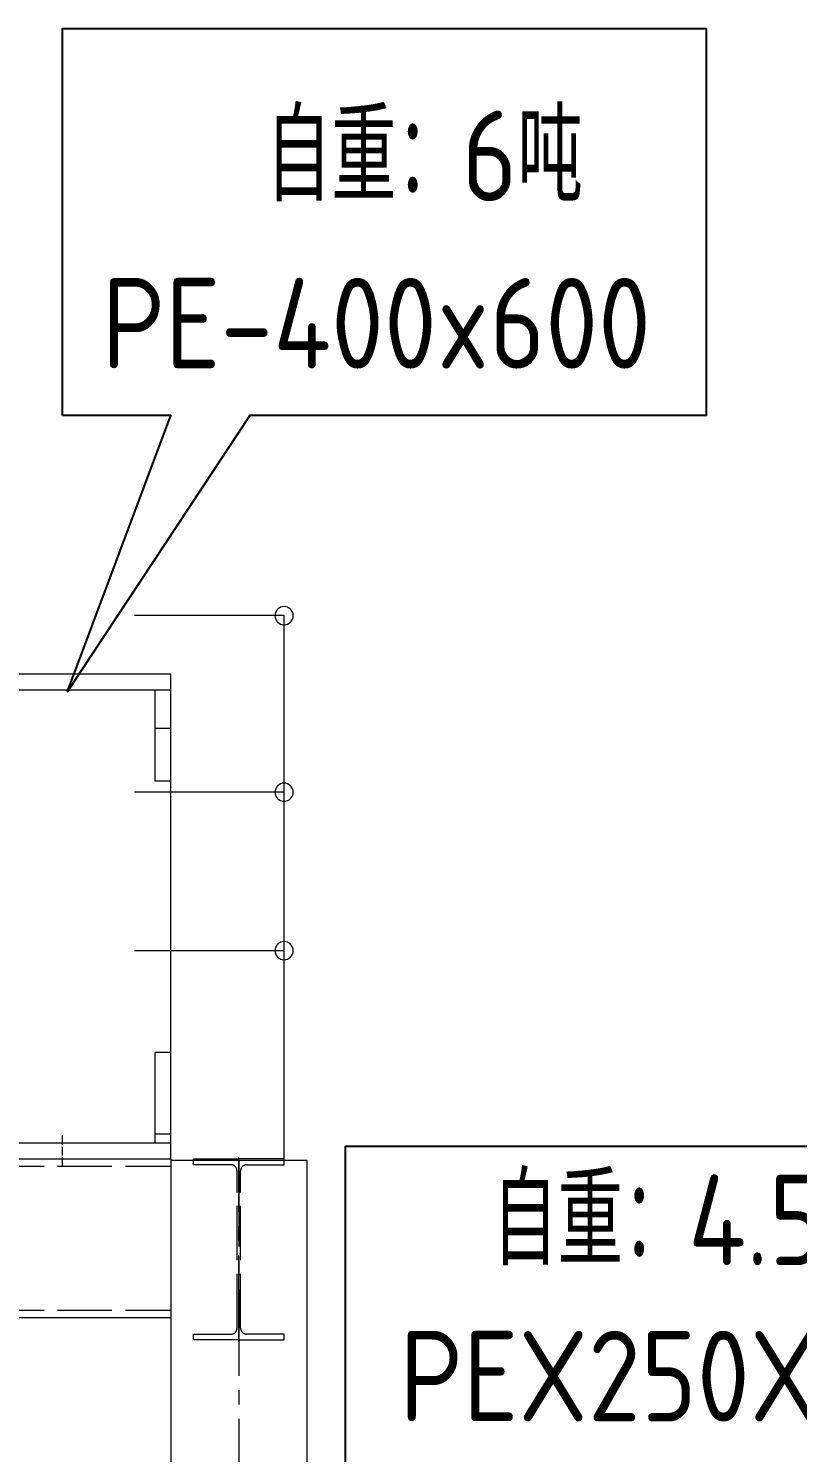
# Model space of a CAD drawing. Header units: millimetres. Extents: x 163705 to 1616509, y 81827 to 302547.
# Drawn here: x 1443421 to 1445119, y 144814 to 147960 of the extents above; entities that cross this region are included whole.
import ezdxf
from ezdxf.enums import TextEntityAlignment as Align

# ---------------------------------------------------------------- set-up
doc = ezdxf.new("R2010")
doc.units = ezdxf.units.MM
doc.header["$LTSCALE"] = 10
doc.linetypes.add('ACAD_ISO02W100', pattern=[15, 12, -3])
doc.linetypes.add('CENTER2', pattern=[28.575, 19.05, -3.175, 3.175, -3.175])
for name, color, linetype, lineweight in [('1-中心线', 1, 'CENTER2', 0), ('1-护栏', 4, 'Continuous', 18), ('1-文本', 4, 'Continuous', 0), ('1-虚线', 8, 'ACAD_ISO02W100', 0), ('1-设备轮廓', 2, 'Continuous', 18), ('1-钢构', 6, 'Continuous', 0)]:
    doc.layers.add(name, color=color, linetype=linetype, lineweight=lineweight)
doc.styles.add('HZ', font='gbenor.shx', dxfattribs={"bigfont": 'gbcbig.shx'})
doc.styles.get("Standard").update_dxf_attribs({"font": 'arial.ttf'})

# ---------------------------------------------------------------- blocks, each defined once
blk = doc.blocks.new('*U291')
for p, q in [((0, 2400), (0, 0)), ((0, 2400), (300, 2400)), ((300, 2400), (300, 0)), ((0, 0), (300, 0))]:
    blk.add_line(p, q)
at = {"layer": '1-中心线'}
blk.add_line((150, 2400), (150, 0), dxfattribs=at)
blk = doc.blocks.new('*U880')
for p, q in [((0, 350), (3700, 350)), ((0, 350), (0, 0)), ((3700, 350), (3700, 0)), ((0, 0), (3700, 0))]:
    blk.add_line(p, q)
at = {"layer": '1-虚线'}
for p, q in [((0, 334), (3700, 334)), ((0, 16), (3700, 16))]:
    blk.add_line(p, q, dxfattribs=at)
blk = doc.blocks.new('G$C3A64C6E4')
for p, q in [((0, 390), (0, 403)), ((0, 403), (100, 403)), ((83, 390), (0, 390)), ((200, 403), (100, 403)), ((117, 390), (200, 390)), ((200, 390), (200, 403)), ((96, 29), (96, 377)), ((104, 29), (104, 377)), ((0, 3), (0, 16)), ((0, 16), (83, 16)), ((100, 3), (0, 3)), ((100, 3), (200, 3)), ((200, 16), (117, 16)), ((200, 3), (200, 16))]:
    blk.add_line(p, q)
for centre, start, end in [((83, 377), 0, 90), ((117, 377), 90, 180), ((83, 29), 270, 0), ((117, 29), 180, 270)]:
    blk.add_arc(centre, 13, start, end)
at = {"layer": '1-中心线'}
blk.add_line((100, 0), (100, 406), dxfattribs=at)
blk.add_text('HC_SUPERPART', height=0.001).set_placement((100, 3))
blk = doc.blocks.new('PE400X600-正视图')
for points in [[(1416.2, 963.8), (1416.2, 68.8), (2887.5, 68.8), (2887.5, 1139.6), (2416, 1139.6)], [(2887.5, 1104.5), (2409.6, 1104.5)], [(2852.4, 1104.5), (2852.4, 904.3), (2887.5, 904.3)], [(2887.5, 1019.6), (2852.4, 1019.6)], [(2887.5, 303.9), (2852.4, 303.9), (2852.4, 103.7)], [(2887.5, 103.7), (1416.2, 103.7)], [(2887.5, 123.7), (2852.4, 123.7)]]:
    blk.add_lwpolyline(points)
at = {"layer": '1-中心线'}
for points in [[(2647.3, 121.3), (2647.3, 105.3)], [(2647.3, 102), (2647.3, 98.9)], [(2647.3, 95.8), (2647.3, 76.6)], [(2647.3, 73.5), (2647.3, 70.2)], [(2647.3, 67.1), (2647.3, 51.2)]]:
    blk.add_lwpolyline(points, dxfattribs=at)
blk = doc.blocks.new('G$C892C06D1')
at = {"layer": '1-护栏'}
for p, q in [((20.1, 1200), (350.1, 1200)), ((20.1, 0), (20.1, 1200)), ((20.1, 810), (350.1, 810)), ((20.1, 460), (350.1, 460))]:
    blk.add_line(p, q, dxfattribs=at)
for centre in [(20.1, 1200), (20.1, 810), (20.1, 460)]:
    blk.add_circle(centre, 20.1, dxfattribs=at)

msp = doc.modelspace()

# ---------------------------------------------------------------- linework, layer by layer
for points in [[(1443496.655, 147104.557), (1443496.655, 147959.687), (1444917.149, 147959.687), (1444917.149, 147104.557), (1443909.863, 147104.557), (1443507.352, 146495.337), (1443735.88, 147104.557), (1443496.655, 147104.557)], [(1444120.996, 144769.363), (1444120.996, 145490.926), (1445684.132, 145490.926), (1445684.132, 144769.363), (1444534.203, 144769.363), (1444131.692, 144160.143), (1444360.221, 144769.363), (1444120.996, 144769.363)]]:
    msp.add_lwpolyline(points)

# ---------------------------------------------------------------- block references
at = {"layer": '1-虚线'}
msp.add_blockref('G$C3A64C6E4', (1443785.648, 145059.632), dxfattribs=at)
at = {"layer": '1-设备轮廓'}
msp.add_blockref('PE400X600-正视图', (1440848.108, 145393.846), dxfattribs=at)
at = {"layer": '1-设备轮廓', "xscale": -1}
msp.add_blockref('G$C892C06D1', (1444005.712, 145462.632), dxfattribs=at)
at = {"layer": '1-钢构'}
for name, p in [('*U880', (1440035.648, 145112.632)), ('*U291', (1443735.648, 143059.632))]:
    msp.add_blockref(name, p, dxfattribs=at)

# ---------------------------------------------------------------- texts
at = {"layer": '1-文本', "style": 'HZ'}
for s, p in [('自重：6吨', (1444645.048, 147578.44)), ('PE-400x600', (1444795.627, 147208.542)), ('自重：4.5吨', (1445323.806, 145227.956)), ('PEX250X750', (1445527.553, 144882.806))]:
    msp.add_text(s, height=200, dxfattribs=at).set_placement(p, align=Align.RIGHT)

doc.saveas('drawing.dxf')
